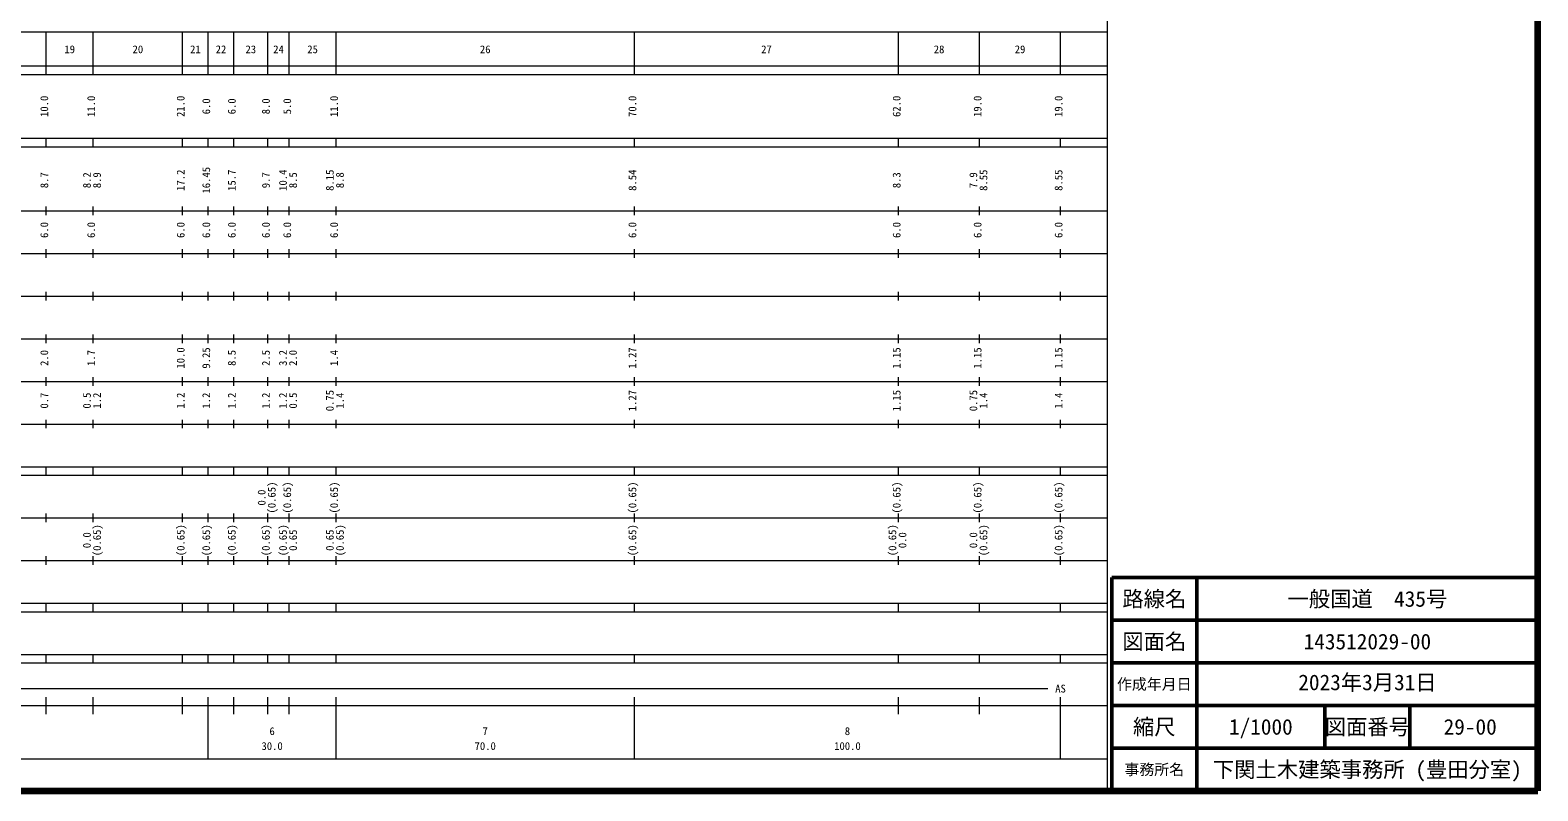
# Model space of a CAD drawing. Units: millimetres, scale not verified. Extents: x 40000 to 680000, y 20000 to 380000.
# Drawn here: x 326222 to 680000, y 20000 to 198357 of the extents above; entities that cross this region are included whole.
import ezdxf
from ezdxf.enums import TextEntityAlignment as Align

# ---------------------------------------------------------------- set-up
doc = ezdxf.new("R2010")
doc.units = ezdxf.units.MM
doc.header["$LTSCALE"] = 1000
for name, color, linetype, lineweight in [('M-TTL', 2, 'Continuous', 140), ('M-TTL-BAND', 7, 'Continuous', 13), ('M-TTL-FRAM', 2, 'Continuous', 50), ('M-TTL-LINE', 7, 'Continuous', 50), ('M-TTL-TXT', 7, 'Continuous', 13)]:
    doc.layers.add(name, color=color, linetype=linetype, lineweight=lineweight)
doc.styles.add('ＭＳ ゴシック', font='')
doc.styles.get('ＭＳ ゴシック').set_extended_font_data('MS Gothic')

msp = doc.modelspace()

# ---------------------------------------------------------------- linework, layer by layer
at = {"layer": 'M-TTL'}
for p, q in [((680000, 20000), (680000, 380000)), ((40000, 20000), (680000, 20000))]:
    msp.add_line(p, q, dxfattribs=at)
at = {"layer": 'M-TTL-BAND'}
for p, q in [((579000, 20000), (579000, 370000)), ((68000, 198000), (579000, 198000)), ((330000, 188000), (330000, 198000)), ((341000, 188000), (341000, 198000)), ((362000, 188000), (362000, 198000)), ((368000, 188000), (368000, 198000)), ((374000, 188000), (374000, 198000)), ((382000, 188000), (382000, 198000)), ((387000, 188000), (387000, 198000)), ((398000, 188000), (398000, 198000)), ((468000, 188000), (468000, 198000)), ((530000, 188000), (530000, 198000)), ((549000, 188000), (549000, 198000)), ((568000, 188000), (568000, 198000)), ((40000, 190000), (579000, 190000)), ((40000, 188000), (579000, 188000)), ((40000, 173000), (579000, 173000)), ((40000, 171000), (579000, 171000)), ((330000, 171000), (330000, 173000)), ((341000, 171000), (341000, 173000)), ((362000, 171000), (362000, 173000)), ((368000, 171000), (368000, 173000)), ((374000, 171000), (374000, 173000)), ((382000, 171000), (382000, 173000)), ((387000, 171000), (387000, 173000)), ((398000, 171000), (398000, 173000)), ((468000, 171000), (468000, 173000)), ((530000, 171000), (530000, 173000)), ((549000, 171000), (549000, 173000)), ((568000, 171000), (568000, 173000)), ((40000, 156000), (579000, 156000)), ((330000, 155000), (330000, 157000)), ((341000, 155000), (341000, 157000)), ((362000, 155000), (362000, 157000)), ((368000, 155000), (368000, 157000)), ((374000, 155000), (374000, 157000)), ((382000, 155000), (382000, 157000)), ((387000, 155000), (387000, 157000)), ((398000, 155000), (398000, 157000)), ((468000, 155000), (468000, 157000)), ((530000, 155000), (530000, 157000)), ((549000, 155000), (549000, 157000)), ((568000, 155000), (568000, 157000)), ((46000, 146000), (579000, 146000)), ((330000, 145000), (330000, 147000)), ((341000, 145000), (341000, 147000)), ((362000, 145000), (362000, 147000)), ((368000, 145000), (368000, 147000)), ((374000, 145000), (374000, 147000)), ((382000, 145000), (382000, 147000)), ((387000, 145000), (387000, 147000)), ((398000, 145000), (398000, 147000)), ((468000, 145000), (468000, 147000)), ((530000, 145000), (530000, 147000)), ((549000, 145000), (549000, 147000)), ((568000, 145000), (568000, 147000)), ((52000, 136000), (579000, 136000)), ((330000, 135000), (330000, 137000)), ((341000, 135000), (341000, 137000)), ((362000, 135000), (362000, 137000)), ((368000, 135000), (368000, 137000)), ((374000, 135000), (374000, 137000)), ((382000, 135000), (382000, 137000)), ((387000, 135000), (387000, 137000)), ((398000, 135000), (398000, 137000)), ((468000, 135000), (468000, 137000)), ((530000, 135000), (530000, 137000)), ((549000, 135000), (549000, 137000)), ((568000, 135000), (568000, 137000)), ((46000, 126000), (579000, 126000)), ((330000, 125000), (330000, 127000)), ((341000, 125000), (341000, 127000)), ((362000, 125000), (362000, 127000)), ((368000, 125000), (368000, 127000)), ((374000, 125000), (374000, 127000)), ((382000, 125000), (382000, 127000)), ((387000, 125000), (387000, 127000)), ((398000, 125000), (398000, 127000)), ((468000, 125000), (468000, 127000)), ((530000, 125000), (530000, 127000)), ((549000, 125000), (549000, 127000)), ((568000, 125000), (568000, 127000)), ((330000, 115000), (330000, 117000)), ((341000, 115000), (341000, 117000)), ((362000, 115000), (362000, 117000)), ((368000, 115000), (368000, 117000)), ((374000, 115000), (374000, 117000)), ((382000, 115000), (382000, 117000)), ((387000, 115000), (387000, 117000)), ((398000, 115000), (398000, 117000)), ((468000, 115000), (468000, 117000)), ((530000, 115000), (530000, 117000)), ((549000, 115000), (549000, 117000)), ((568000, 115000), (568000, 117000)), ((52000, 116000), (579000, 116000)), ((330000, 105000), (330000, 107000)), ((341000, 105000), (341000, 107000)), ((362000, 105000), (362000, 107000)), ((368000, 105000), (368000, 107000)), ((374000, 105000), (374000, 107000)), ((382000, 105000), (382000, 107000)), ((387000, 105000), (387000, 107000)), ((398000, 105000), (398000, 107000)), ((468000, 105000), (468000, 107000)), ((530000, 105000), (530000, 107000)), ((549000, 105000), (549000, 107000)), ((568000, 105000), (568000, 107000)), ((46000, 106000), (579000, 106000)), ((40000, 96000), (579000, 96000)), ((330000, 94000), (330000, 96000)), ((341000, 94000), (341000, 96000)), ((362000, 94000), (362000, 96000)), ((368000, 94000), (368000, 96000)), ((374000, 94000), (374000, 96000)), ((382000, 94000), (382000, 96000)), ((387000, 94000), (387000, 96000)), ((398000, 94000), (398000, 96000)), ((468000, 94000), (468000, 96000)), ((530000, 94000), (530000, 96000)), ((549000, 94000), (549000, 96000)), ((568000, 94000), (568000, 96000)), ((40000, 94000), (579000, 94000)), ((330000, 83000), (330000, 85000)), ((341000, 83000), (341000, 85000)), ((362000, 83000), (362000, 85000)), ((368000, 83000), (368000, 85000)), ((374000, 83000), (374000, 85000)), ((382000, 83000), (382000, 85000)), ((387000, 83000), (387000, 85000)), ((398000, 83000), (398000, 85000)), ((468000, 83000), (468000, 85000)), ((530000, 83000), (530000, 85000)), ((549000, 83000), (549000, 85000)), ((568000, 83000), (568000, 85000)), ((49000, 84000), (579000, 84000)), ((330000, 73000), (330000, 75000)), ((341000, 73000), (341000, 75000)), ((362000, 73000), (362000, 75000)), ((368000, 73000), (368000, 75000)), ((374000, 73000), (374000, 75000)), ((382000, 73000), (382000, 75000)), ((387000, 73000), (387000, 75000)), ((398000, 73000), (398000, 75000)), ((468000, 73000), (468000, 75000)), ((530000, 73000), (530000, 75000)), ((549000, 73000), (549000, 75000)), ((568000, 73000), (568000, 75000)), ((40000, 74000), (579000, 74000)), ((40000, 64000), (579000, 64000)), ((330000, 62000), (330000, 64000)), ((341000, 62000), (341000, 64000)), ((362000, 62000), (362000, 64000)), ((368000, 62000), (368000, 64000)), ((374000, 62000), (374000, 64000)), ((382000, 62000), (382000, 64000)), ((387000, 62000), (387000, 64000)), ((398000, 62000), (398000, 64000)), ((468000, 62000), (468000, 64000)), ((530000, 62000), (530000, 64000)), ((549000, 62000), (549000, 64000)), ((568000, 62000), (568000, 64000)), ((40000, 62000), (579000, 62000)), ((40000, 52000), (579000, 52000)), ((40000, 50000), (579000, 50000)), ((330000, 50000), (330000, 52000)), ((341000, 50000), (341000, 52000)), ((362000, 50000), (362000, 52000)), ((368000, 50000), (368000, 52000)), ((374000, 50000), (374000, 52000)), ((382000, 50000), (382000, 52000)), ((387000, 50000), (387000, 52000)), ((398000, 50000), (398000, 52000)), ((468000, 50000), (468000, 52000)), ((530000, 50000), (530000, 52000)), ((549000, 50000), (549000, 52000)), ((568000, 50000), (568000, 52000)), ((71000, 44000), (565000, 44000)), ((40000, 40000), (579000, 40000)), ((330000, 38000), (330000, 42000)), ((341000, 38000), (341000, 42000)), ((362000, 38000), (362000, 42000)), ((368000, 27500), (368000, 42000)), ((374000, 38000), (374000, 42000)), ((382000, 38000), (382000, 42000)), ((387000, 38000), (387000, 42000)), ((398000, 27500), (398000, 42000)), ((468000, 27500), (468000, 42000)), ((530000, 38000), (530000, 42000)), ((549000, 38000), (549000, 42000)), ((568000, 27500), (568000, 42000)), ((68000, 27500), (579000, 27500))]:
    msp.add_line(p, q, dxfattribs=at)
at = {"layer": 'M-TTL-FRAM'}
for p, q in [((680000, 70000), (580000, 70000)), ((580000, 70000), (580000, 20000))]:
    msp.add_line(p, q, dxfattribs=at)
at = {"layer": 'M-TTL-LINE'}
for p, q in [((600000, 70000), (600000, 20000)), ((680000, 60000), (580000, 60000)), ((680000, 50000), (580000, 50000)), ((680000, 40000), (580000, 40000)), ((630000, 40000), (630000, 30000)), ((650000, 40000), (650000, 30000)), ((680000, 30000), (580000, 30000))]:
    msp.add_line(p, q, dxfattribs=at)

# ---------------------------------------------------------------- texts
at = {"layer": 'M-TTL-BAND', "style": 'ＭＳ ゴシック'}
for s, p in [('19', (335500, 192405)), ('20', (351500, 192405)), ('21', (365000, 192405)), ('22', (371000, 192405)), ('23', (378000, 192405)), ('24', (384500, 192405)), ('25', (392500, 192405)), ('26', (433000, 192405)), ('27', (499000, 192405)), ('28', (539500, 192405)), ('29', (558500, 192405)), ('AS', (568000, 42500)), ('6', (383000, 32523)), ('7', (433000, 32523)), ('8', (518000, 32523)), ('30.0', (383000, 29033)), ('70.0', (433000, 29033)), ('100.0', (518000, 29033))]:
    msp.add_text(s, height=1833, dxfattribs=at).set_placement(p, align=Align.BOTTOM_CENTER)
for s, p in [('10.0', (331000, 180500)), ('11.0', (342000, 180500)), ('21.0', (363000, 180500)), ('6.0', (369000, 180500)), ('6.0', (375000, 180500)), ('8.0', (383000, 180500)), ('5.0', (388000, 180500)), ('11.0', (399000, 180500)), ('70.0', (469000, 180500)), ('62.0', (531000, 180500)), ('19.0', (550000, 180500)), ('19.0', (569000, 180500)), ('8.7', (331000, 163174)), ('8.2', (341000, 163174)), ('8.9', (343370, 163174)), ('17.2', (363000, 163174)), ('16.45', (369000, 163174)), ('15.7', (375000, 163174)), ('9.7', (383000, 163174)), ('10.4', (387000, 163174)), ('8.5', (389370, 163174)), ('8.15', (398000, 163174)), ('8.8', (400370, 163174)), ('8.54', (469000, 163174)), ('8.3', (531000, 163174)), ('7.9', (549000, 163174)), ('8.55', (551370, 163174)), ('8.55', (569000, 163174)), ('6.0', (331000, 151500)), ('6.0', (342000, 151500)), ('6.0', (363000, 151500)), ('6.0', (369000, 151500)), ('6.0', (375000, 151500)), ('6.0', (383000, 151500)), ('6.0', (388000, 151500)), ('6.0', (399000, 151500)), ('6.0', (469000, 151500)), ('6.0', (531000, 151500)), ('6.0', (550000, 151500)), ('6.0', (569000, 151500)), ('10.0', (363000, 121500)), ('9.25', (369000, 121500)), ('1.27', (469000, 121500)), ('1.15', (531000, 121500)), ('1.15', (550000, 121500)), ('1.15', (569000, 121500)), ('2.0', (331000, 121500)), ('1.7', (342000, 121500)), ('8.5', (375000, 121500)), ('2.5', (383000, 121500)), ('3.2', (387000, 121500)), ('2.0', (389370, 121500)), ('1.4', (399000, 121500)), ('0.7', (331000, 111500)), ('0.5', (341000, 111500)), ('1.2', (343370, 111500)), ('1.2', (363000, 111500)), ('1.2', (369000, 111500)), ('1.2', (375000, 111500)), ('1.2', (383000, 111500)), ('1.2', (387000, 111500)), ('0.5', (389370, 111500)), ('0.75', (398000, 111500)), ('1.4', (400370, 111500)), ('1.27', (469000, 111500)), ('1.15', (531000, 111500)), ('0.75', (549000, 111500)), ('1.4', (551370, 111500)), ('1.4', (569000, 111500)), ('(0.65)', (384370, 88764)), ('(0.65)', (388000, 88764)), ('(0.65)', (399000, 88764)), ('(0.65)', (469000, 88764)), ('(0.65)', (531000, 88764)), ('(0.65)', (550000, 88764)), ('(0.65)', (569000, 88764)), ('0.0', (382000, 88764)), ('(0.65)', (343370, 78764)), ('(0.65)', (363000, 78764)), ('(0.65)', (369000, 78764)), ('(0.65)', (375000, 78764)), ('(0.65)', (383000, 78764)), ('(0.65)', (387000, 78764)), ('(0.65)', (400370, 78764)), ('(0.65)', (469000, 78764)), ('(0.65)', (530000, 78764)), ('(0.65)', (551370, 78764)), ('(0.65)', (569000, 78764)), ('0.0', (341000, 78764)), ('0.65', (389370, 78764)), ('0.65', (398000, 78764)), ('0.0', (532370, 78764)), ('0.0', (549000, 78764))]:
    msp.add_text(s, height=1833, rotation=90, dxfattribs=at).set_placement(p, align=Align.BOTTOM_CENTER)
at = {"layer": 'M-TTL-TXT', "style": 'ＭＳ ゴシック'}
for s, height, p in [('路線名', 3666, (590000, 65000)), ('路線名', 3666, (590000, 65000)), ('一般国道\u3000435号', 3666, (640000, 65000)), ('図面名', 3666, (590000, 55000)), ('図面名', 3666, (590000, 55000)), ('143512029-00', 3666, (640000, 55000)), ('作成年月日', 2566, (590000, 45000)), ('作成年月日', 2566, (590000, 45000)), ('縮尺', 3666, (590000, 35000)), ('縮尺', 3666, (590000, 35000)), ('1/1000', 3666, (615000, 35000)), ('図面番号', 3666, (640000, 35000)), ('図面番号', 3666, (640000, 35000)), ('29-00', 3666, (664125, 35000)), ('事務所名', 2566, (590000, 25000)), ('事務所名', 2566, (590000, 25000)), ('下関土木建築事務所 (豊田分室)', 3666, (640000, 25000))]:
    msp.add_text(s, height=height, dxfattribs=at).set_placement(p, align=Align.MIDDLE_CENTER)
msp.add_text('2023年3月31日', height=3666, dxfattribs=at).set_placement((656250, 42500), align=Align.BOTTOM_RIGHT)

doc.saveas('drawing.dxf')
